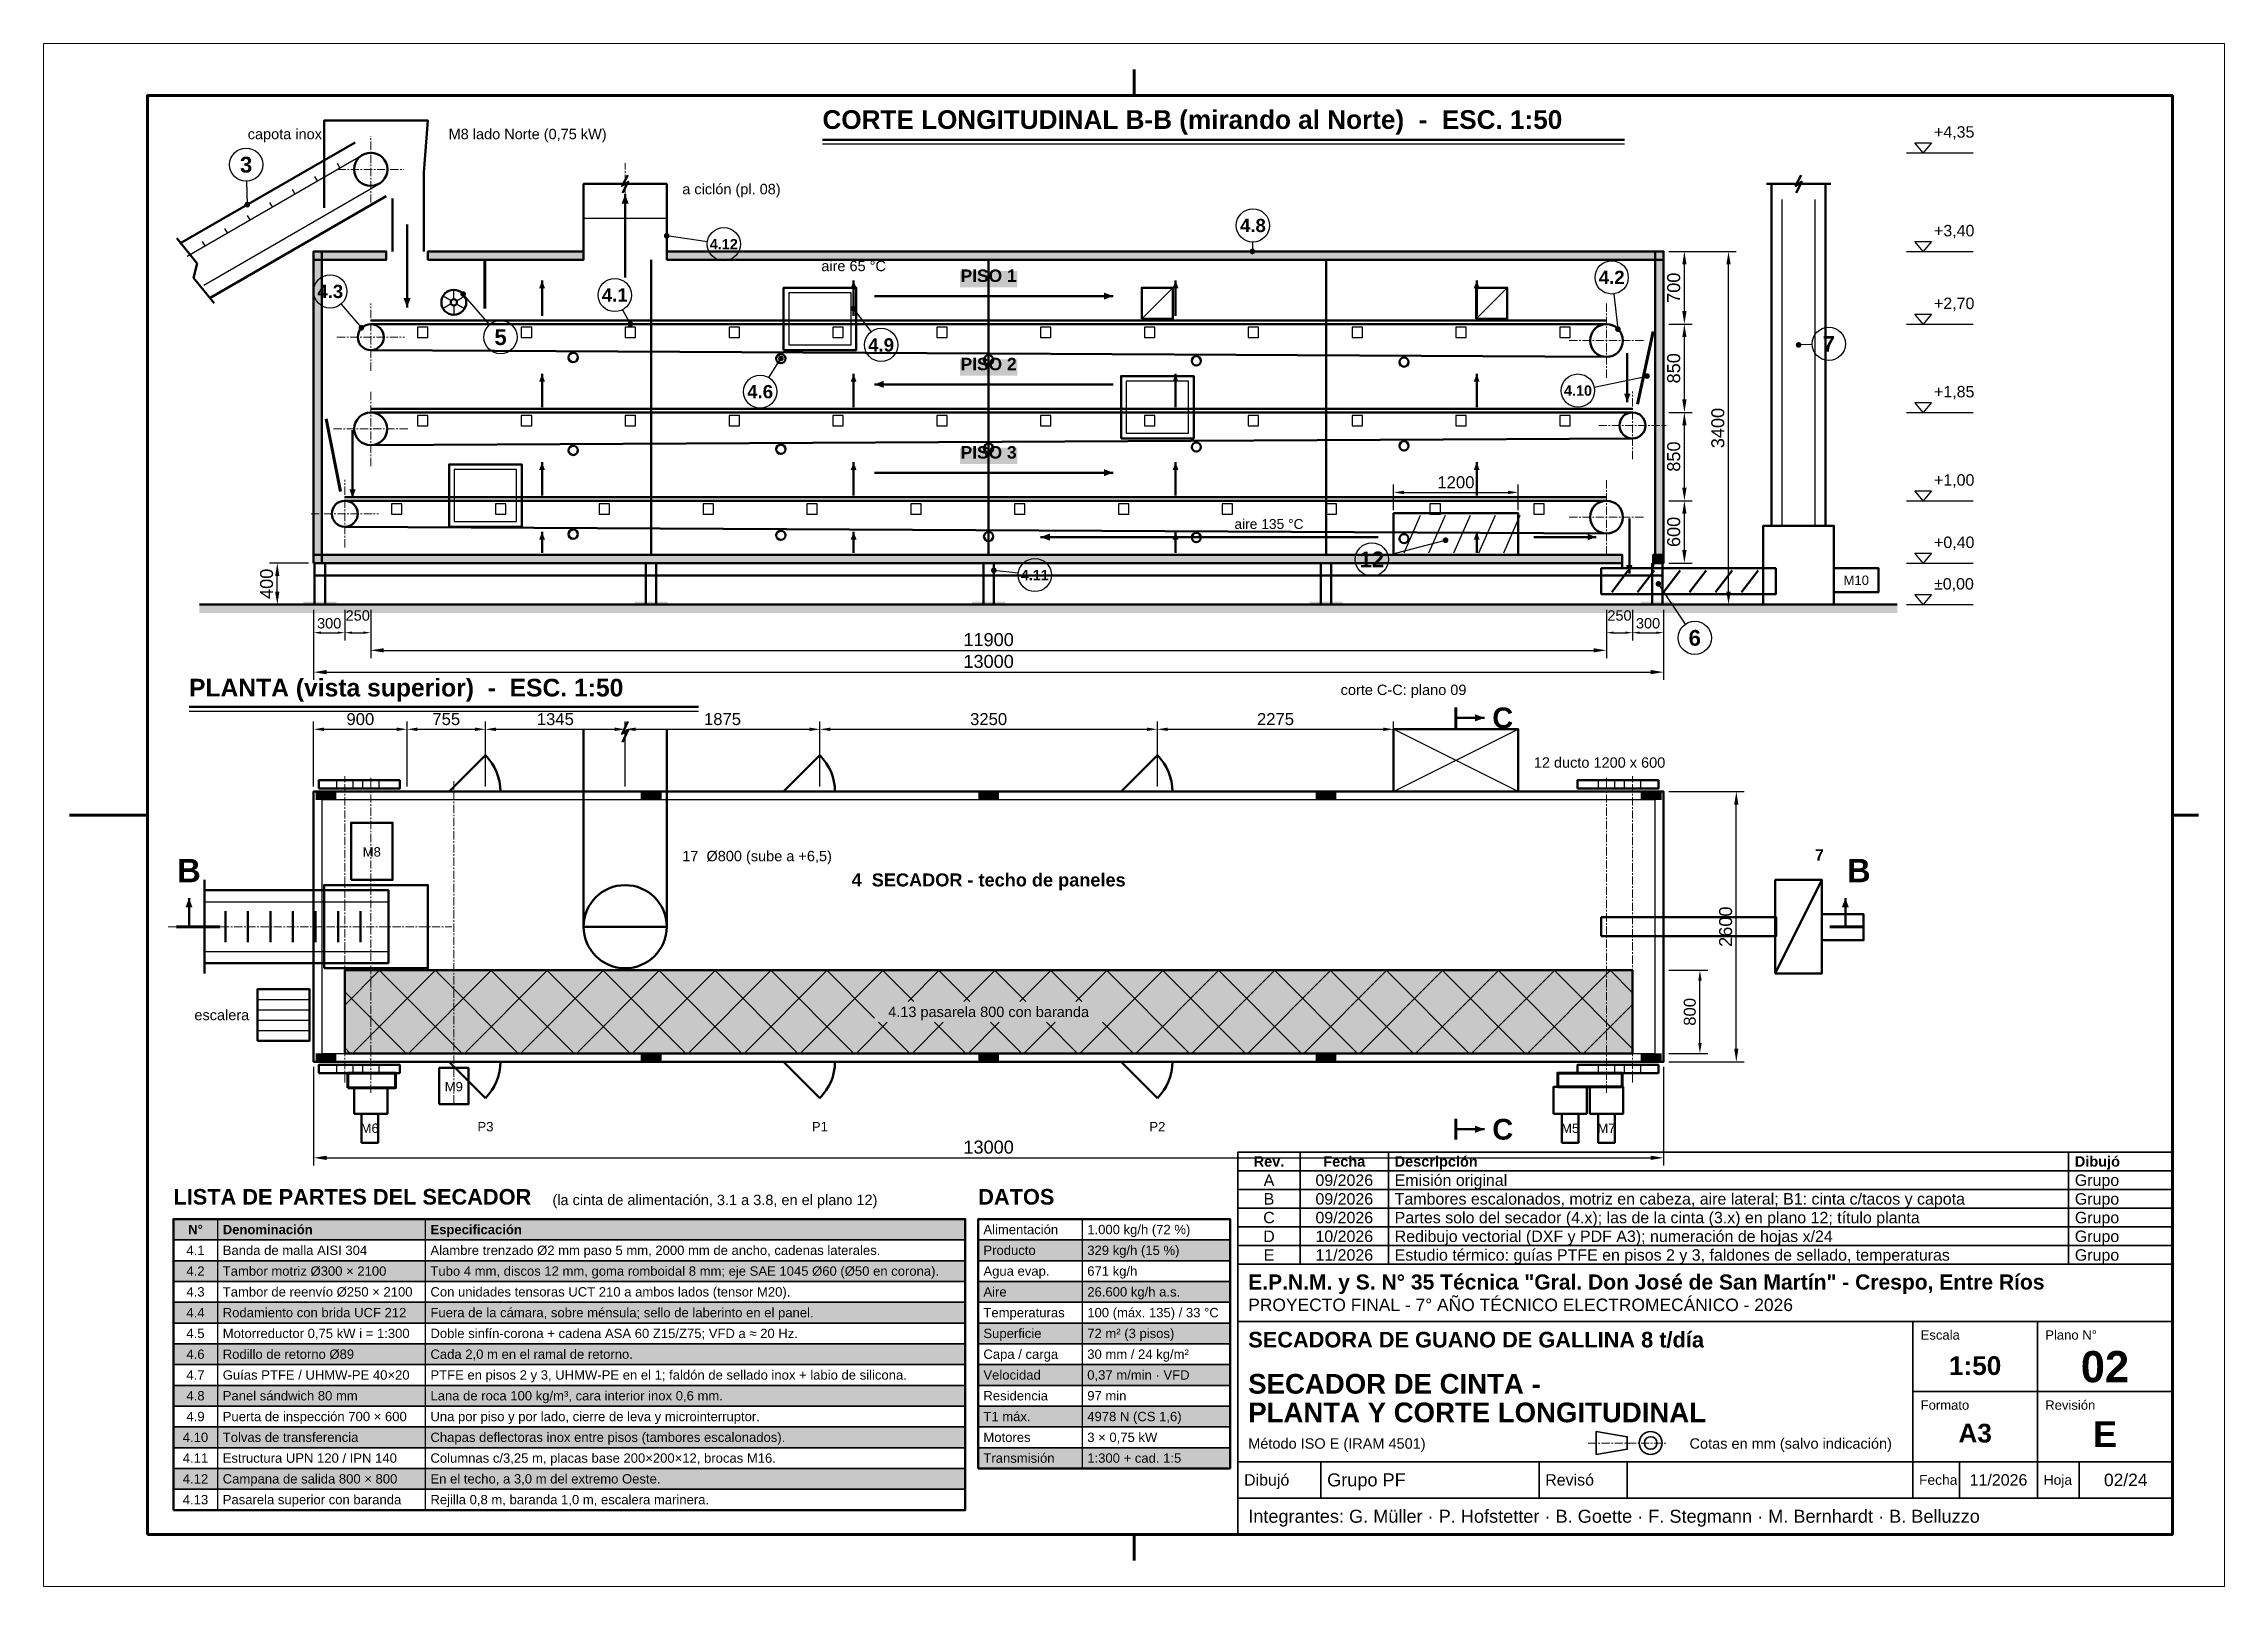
# Model space of a CAD drawing. Header units: millimetres. Extents: x 0 to 420, y 0 to 297.
import ezdxf
from ezdxf.enums import TextEntityAlignment as Align

# ---------------------------------------------------------------- set-up
doc = ezdxf.new("R2010")
doc.units = ezdxf.units.MM
doc.header["$LTSCALE"] = 0.5
doc.linetypes.add('CENTER', pattern=[5.08, 3.175, -0.635, 0.635, -0.635])
for name, color, linetype, lineweight in [('CONTORNO', 7, 'CONTINUOUS', 50), ('COTAS', 7, 'CONTINUOUS', 25), ('EJES', 1, 'CENTER', 18), ('FINO', 7, 'CONTINUOUS', 25), ('HOJA', 8, 'CONTINUOUS', 13), ('RAYADO', 8, 'CONTINUOUS', 18), ('RECUADRO', 7, 'CONTINUOUS', 70), ('RELLENO', 9, 'CONTINUOUS', 13), ('ROTULO', 7, 'CONTINUOUS', 35), ('TEXTO', 7, 'CONTINUOUS', 25)]:
    doc.layers.add(name, color=color, linetype=linetype, lineweight=lineweight)
doc.styles.add('NEGRITA', font='arialbd.ttf')
doc.styles.get("Standard").update_dxf_attribs({"font": 'arial.ttf'})
doc.dimstyles.new('IRAM', dxfattribs={"dimtxt": 2.5, "dimasz": 2.5, "dimexe": 1.5, "dimexo": 1, "dimgap": 0.8, "dimtad": 1, "dimdec": 1, "dimtxsty": 'Standard', "dimcen": 2.5, "dimazin": 3, "dimtfac": 1, "dimtmove": 0, "dimatfit": 3})

msp = doc.modelspace()

# ---------------------------------------------------------------- hatches: boundary and pattern name
at = {"layer": 'CONTORNO', "true_color": 0x2e8b57}
for points in [[(112, 268), (111.316, 266.2), (112.684, 266.2)], [(96, 251.4), (95.43, 249.9), (96.57, 249.9)], [(156, 251.4), (155.43, 249.9), (156.57, 249.9)], [(218, 251.4), (217.43, 249.9), (218.57, 249.9)], [(276, 251.4), (275.43, 249.9), (276.57, 249.9)]]:
    msp.add_hatch(color=7, dxfattribs=at).paths.add_polyline_path(points)
at = {"layer": 'CONTORNO', "true_color": 0x8b5a2b}
for points in [[(70, 246.2), (70.684, 248), (69.316, 248)], [(206, 248.4), (204.2, 249.084), (204.2, 247.716)], [(160, 231.4), (161.8, 230.716), (161.8, 232.084)], [(305, 228), (305.608, 229.6), (304.392, 229.6)], [(206, 214.4), (204.2, 215.084), (204.2, 213.716)], [(59.5, 209.6), (60.108, 211.2), (58.892, 211.2)], [(305.4, 195), (306.008, 196.6), (304.792, 196.6)]]:
    msp.add_hatch(color=7, dxfattribs=at).paths.add_polyline_path(points)
at = {"layer": 'CONTORNO', "true_color": 0xd62828}
for points in [[(96, 233.4), (95.43, 231.9), (96.57, 231.9)], [(156, 233.4), (155.43, 231.9), (156.57, 231.9)], [(218, 233.4), (217.43, 231.9), (218.57, 231.9)], [(276, 233.4), (275.43, 231.9), (276.57, 231.9)], [(96, 216.4), (95.43, 214.9), (96.57, 214.9)], [(156, 216.4), (155.43, 214.9), (156.57, 214.9)], [(218, 216.4), (217.43, 214.9), (218.57, 214.9)], [(276, 216.4), (275.43, 214.9), (276.57, 214.9)], [(96, 203), (95.43, 201.5), (96.57, 201.5)], [(156, 203), (155.43, 201.5), (156.57, 201.5)], [(192, 202), (193.8, 201.316), (193.8, 202.684)], [(218, 203), (217.43, 201.5), (218.57, 201.5)], [(276, 203), (275.43, 201.5), (276.57, 201.5)], [(299, 202), (297.4, 202.608), (297.4, 201.392)]]:
    msp.add_hatch(color=7, dxfattribs=at).paths.add_polyline_path(points)
at = {"layer": 'CONTORNO'}
for points in [[(277.5, 167.2), (275.7, 167.884), (275.7, 166.516)], [(28, 132.5), (27.316, 130.7), (28.684, 130.7)], [(347, 132.5), (346.316, 130.7), (347.684, 130.7)], [(277.5, 88), (275.7, 88.684), (275.7, 87.316)]]:
    msp.add_hatch(color=7, dxfattribs=at).paths.add_polyline_path(points)
at = {"layer": 'COTAS'}
h = msp.add_hatch(color=7, dxfattribs=at)
edge = h.paths.add_edge_path()
edge.add_arc((39.2154, 265.9962), 0.55, 0, 360)
h = msp.add_hatch(color=7, dxfattribs=at)
edge = h.paths.add_edge_path()
edge.add_arc((120, 260), 0.55, 0, 360)
h = msp.add_hatch(color=7, dxfattribs=at)
edge = h.paths.add_edge_path()
edge.add_arc((232.8, 257), 0.55, 0, 360)
h = msp.add_hatch(color=7, dxfattribs=at)
edge = h.paths.add_edge_path()
edge.add_arc((80.8, 248.8), 0.55, 0, 360)
h = msp.add_hatch(color=7, dxfattribs=at)
edge = h.paths.add_edge_path()
edge.add_arc((156, 246), 0.55, 0, 360)
h = msp.add_hatch(color=7, dxfattribs=at)
edge = h.paths.add_edge_path()
edge.add_arc((61.2, 242.3), 0.55, 0, 360)
h = msp.add_hatch(color=7, dxfattribs=at)
edge = h.paths.add_edge_path()
edge.add_arc((113, 243), 0.55, 0, 360)
h = msp.add_hatch(color=7, dxfattribs=at)
edge = h.paths.add_edge_path()
edge.add_arc((303.2, 242.04), 0.55, 0, 360)
h = msp.add_hatch(color=7, dxfattribs=at)
edge = h.paths.add_edge_path()
edge.add_arc((338, 239), 0.55, 0, 360)
h = msp.add_hatch(color=7, dxfattribs=at)
edge = h.paths.add_edge_path()
edge.add_arc((142, 236.4), 0.55, 0, 360)
h = msp.add_hatch(color=7, dxfattribs=at)
edge = h.paths.add_edge_path()
edge.add_arc((308.8, 233), 0.55, 0, 360)
h = msp.add_hatch(color=7, dxfattribs=at)
edge = h.paths.add_edge_path()
edge.add_arc((270, 201.4), 0.55, 0, 360)
h = msp.add_hatch(color=7, dxfattribs=at)
edge = h.paths.add_edge_path()
edge.add_arc((183, 195.6), 0.55, 0, 360)
h = msp.add_hatch(color=7, dxfattribs=at)
edge = h.paths.add_edge_path()
edge.add_arc((311, 193), 0.55, 0, 360)
at = {"layer": 'FINO'}
h = msp.add_hatch(dxfattribs=at)
h.set_pattern_fill('ANSI37', scale=2.4)
h.paths.add_polyline_path([(58, 102.6), (306, 102.6), (306, 118.6), (58, 118.6)])
h.paths.add_polyline_path([(160, 108.6), (204, 108.6), (204, 112.6), (160, 112.6)], flags=16)
at = {"layer": 'RAYADO'}
h = msp.add_hatch(dxfattribs=at)
h.set_pattern_fill('EARTH', scale=0.35)
h.paths.add_polyline_path([(30, 187.4), (357, 187.4), (357, 189), (30, 189)])
at = {"layer": 'RELLENO', "true_color": 0x969696}
for points in [[(52, 197), (53.6, 197), (53.6, 257), (52, 257)], [(52, 255.4), (66, 255.4), (66, 257), (52, 257)], [(74, 255.4), (104, 255.4), (104, 257), (74, 257)], [(120, 255.4), (312, 255.4), (312, 257), (120, 257)], [(310.4, 197), (312, 197), (312, 257), (310.4, 257)], [(52, 197), (304, 197), (304, 198.6), (52, 198.6)], [(310, 197), (312, 197), (312, 198.6), (310, 198.6)]]:
    msp.add_hatch(color=7, dxfattribs=at).paths.add_polyline_path(points)
at = {"layer": 'RELLENO', "true_color": 0xffffff}
for points in [[(176.5, 250.1), (187.5, 250.1), (187.5, 253.2), (176.5, 253.2)], [(176.5, 233.1), (187.5, 233.1), (187.5, 236.2), (176.5, 236.2)], [(176.5, 216.1), (187.5, 216.1), (187.5, 219.2), (176.5, 219.2)]]:
    msp.add_hatch(color=7, dxfattribs=at).paths.add_polyline_path(points)
at = {"layer": 'RELLENO', "true_color": 0x3c3c3c}
for points in [[(50, 189), (56.4, 189), (56.4, 189.6), (50, 189.6)], [(113.8, 189), (120.2, 189), (120.2, 189.6), (113.8, 189.6)], [(178.8, 189), (185.2, 189), (185.2, 189.6), (178.8, 189.6)], [(243.8, 189), (250.2, 189), (250.2, 189.6), (243.8, 189.6)], [(307.6, 189), (314, 189), (314, 189.6), (307.6, 189.6)], [(52.4, 151.4), (56.4, 151.4), (56.4, 153), (52.4, 153)], [(115, 151.4), (119, 151.4), (119, 153), (115, 153)], [(180, 151.4), (184, 151.4), (184, 153), (180, 153)], [(245, 151.4), (249, 151.4), (249, 153), (245, 153)], [(307.6, 151.4), (311.6, 151.4), (311.6, 153), (307.6, 153)], [(52.4, 101), (56.4, 101), (56.4, 102.6), (52.4, 102.6)], [(115, 101), (119, 101), (119, 102.6), (115, 102.6)], [(180, 101), (184, 101), (184, 102.6), (180, 102.6)], [(245, 101), (249, 101), (249, 102.6), (245, 102.6)], [(307.6, 101), (311.6, 101), (311.6, 102.6), (307.6, 102.6)]]:
    msp.add_hatch(color=7, dxfattribs=at).paths.add_polyline_path(points)
at = {"layer": 'RELLENO', "true_color": 0xe8e8e8}
msp.add_hatch(color=7, dxfattribs=at).paths.add_polyline_path([(58, 102.6), (306, 102.6), (306, 118.6), (58, 118.6)])
at = {"layer": 'RELLENO', "true_color": 0xe2e8ee}
msp.add_hatch(color=7, dxfattribs=at).paths.add_polyline_path([(25, 66.7), (177.5, 66.7), (177.5, 70.7), (25, 70.7)])
at = {"layer": 'RELLENO', "true_color": 0xf3f5f7}
for points in [[(180, 62.7), (228.5, 62.7), (228.5, 66.7), (180, 66.7)], [(25, 58.7), (177.5, 58.7), (177.5, 62.7), (25, 62.7)], [(25, 50.7), (177.5, 50.7), (177.5, 54.7), (25, 54.7)], [(180, 54.7), (228.5, 54.7), (228.5, 58.7), (180, 58.7)], [(180, 46.7), (228.5, 46.7), (228.5, 50.7), (180, 50.7)], [(25, 42.7), (177.5, 42.7), (177.5, 46.7), (25, 46.7)], [(180, 38.7), (228.5, 38.7), (228.5, 42.7), (180, 42.7)], [(25, 34.7), (177.5, 34.7), (177.5, 38.7), (25, 38.7)], [(180, 30.7), (228.5, 30.7), (228.5, 34.7), (180, 34.7)], [(25, 26.7), (177.5, 26.7), (177.5, 30.7), (25, 30.7)], [(180, 22.7), (228.5, 22.7), (228.5, 26.7), (180, 26.7)], [(25, 18.7), (177.5, 18.7), (177.5, 22.7), (25, 22.7)]]:
    msp.add_hatch(color=7, dxfattribs=at).paths.add_polyline_path(points)

# ---------------------------------------------------------------- linework, layer by layer
at = {"layer": 'CONTORNO'}
for p, q in [((26.225, 258.4962), (60, 277.9962)), ((150, 278.5), (304.44, 278.5)), ((73.2, 272.2), (73.2, 257)), ((331.8, 270), (344.2, 270)), ((32.225, 248.1038), (66, 267.6038)), ((67.2, 267.2), (67.2, 257)), ((117, 198.6), (117, 255.4)), ((182, 198.6), (182, 255.4)), ((247, 198.6), (247, 255.4)), ((63, 243), (301, 243)), ((63, 238), (301, 236.68)), ((63, 226), (306, 226)), ((63, 219.68), (306, 221)), ((58, 209), (301, 209)), ((58, 204), (301, 202.68)), ((52, 194.6), (312, 194.6)), ((52.2, 189), (52.2, 197)), ((54.2, 189), (54.2, 197)), ((116, 189), (116, 197)), ((118, 189), (118, 197)), ((181, 189), (181, 197)), ((183, 189), (183, 197)), ((246, 189), (246, 197)), ((248, 189), (248, 197)), ((302, 191.4), (305.2, 195.6)), ((304, 197), (304, 196)), ((307, 191.4), (310.2, 195.6)), ((309.8, 189), (309.8, 197)), ((310, 197), (310, 196)), ((311.8, 189), (311.8, 197)), ((312, 191.4), (315.2, 195.6)), ((317, 191.4), (320.2, 195.6)), ((322, 191.4), (325.2, 195.6)), ((327, 191.4), (330.2, 195.6)), ((30, 189), (357, 189)), ((28, 169.3), (126.124, 169.3)), ((272, 167.2), (277.5, 167.2)), ((78.1, 153), (85.1003, 160.0003)), ((142.5, 153), (149.5003, 160.0003)), ((207.5, 153), (214.5003, 160.0003)), ((31, 118), (31, 136)), ((333.5, 118), (342.5, 136)), ((28, 127), (28, 132.5)), ((347, 127), (347, 132.5)), ((35, 124), (35, 130)), ((39.34, 124), (39.34, 130)), ((43.68, 124), (43.68, 130)), ((48.02, 124), (48.02, 130)), ((52.36, 124), (52.36, 130)), ((56.7, 124), (56.7, 130)), ((61.04, 124), (61.04, 130)), ((78.1, 101), (85.1003, 93.9997)), ((142.5, 101), (149.5003, 93.9997)), ((207.5, 101), (214.5003, 93.9997)), ((272, 88), (277.5, 88))]:
    msp.add_line(p, q, dxfattribs=at)
at = {"layer": 'CONTORNO', "true_color": 0x2e8b57}
for p, q in [((112, 252), (112, 268)), ((96, 244.6), (96, 251.4)), ((156, 244.6), (156, 251.4)), ((218, 244.6), (218, 251.4)), ((276, 244.6), (276, 251.4)), ((104, 127), (104, 165)), ((120, 127), (120, 165)), ((104, 127), (120, 127))]:
    msp.add_line(p, q, dxfattribs=at)
at = {"layer": 'CONTORNO', "true_color": 0x8b5a2b}
for p, q in [((70, 262.2), (70, 246.2)), ((160, 248.4), (206, 248.4)), ((63, 243.7), (301, 243.7)), ((305, 237.4), (305, 228)), ((206, 231.4), (160, 231.4)), ((63, 226.7), (306, 226.7)), ((59.5, 222.6), (59.5, 209.6)), ((160, 214.4), (206, 214.4)), ((58, 209.7), (301, 209.7)), ((305.4, 205.6), (305.4, 195))]:
    msp.add_line(p, q, dxfattribs=at)
at = {"layer": 'CONTORNO', "lineweight": 70}
for p, q in [((85, 255.4), (85, 246)), ((272, 165.2), (272, 169.2)), ((25.6, 127), (34, 127)), ((344, 127), (350.5, 127)), ((272, 90), (272, 86))]:
    msp.add_line(p, q, dxfattribs=at)
at = {"layer": 'CONTORNO', "lineweight": 100}
for p, q in [((310, 241.6), (307, 227.6)), ((54.4, 224.8), (57.2, 210.8))]:
    msp.add_line(p, q, dxfattribs=at)
at = {"layer": 'CONTORNO', "true_color": 0xd62828}
for p, q in [((96, 227), (96, 233.4)), ((156, 227), (156, 233.4)), ((218, 227), (218, 233.4)), ((276, 227), (276, 233.4)), ((96, 210), (96, 216.4)), ((156, 210), (156, 216.4)), ((218, 210), (218, 216.4)), ((276, 210), (276, 216.4)), ((96, 199), (96, 203)), ((156, 199), (156, 203)), ((257, 202), (192, 202)), ((218, 199), (218, 203)), ((276, 199), (276, 203)), ((287, 202), (299, 202))]:
    msp.add_line(p, q, dxfattribs=at)
at = {"layer": 'CONTORNO'}
for points in [[(54, 265.4), (54, 282.2), (74, 282.2), (73.2, 272.2)], [(104, 257), (104, 270), (120, 270), (120, 257)], [(111.5, 268.3), (112.6, 270.4), (111.4, 269.6), (112.5, 271.7)], [(332.8, 204.2), (332.8, 270), (343.2, 270), (343.2, 204.2)], [(337.5, 268.3), (338.6, 270.4), (337.4, 269.6), (338.5, 271.7)], [(32.825, 247.0646), (28.859, 251.934), (29.591, 254.666), (25.625, 259.5354)], [(111.5, 162.5), (112.6, 164.9), (111.4, 164.1), (112.5, 166.5)]]:
    msp.add_lwpolyline(points, dxfattribs=at)
for points in [[(52, 197), (53.6, 197), (53.6, 257), (52, 257)], [(52, 255.4), (66, 255.4), (66, 257), (52, 257)], [(74, 255.4), (104, 255.4), (104, 257), (74, 257)], [(120, 255.4), (312, 255.4), (312, 257), (120, 257)], [(310.4, 197), (312, 197), (312, 257), (310.4, 257)], [(142.5, 238), (156.5, 238), (156.5, 250), (142.5, 250)], [(211.5, 244), (217.5, 244), (217.5, 250), (211.5, 250)], [(275.9, 244), (281.9, 244), (281.9, 250), (275.9, 250)], [(207.5, 221), (221.5, 221), (221.5, 233), (207.5, 233)], [(78.1, 204), (92.1, 204), (92.1, 216), (78.1, 216)], [(331.2, 189), (344.8, 189), (344.8, 204.2), (331.2, 204.2)], [(52, 197), (304, 197), (304, 198.6), (52, 198.6)], [(310, 197), (312, 197), (312, 198.6), (310, 198.6)], [(300, 191), (333.6, 191), (333.6, 196), (300, 196)], [(344.8, 191.4), (353.4, 191.4), (353.4, 196), (344.8, 196)], [(52, 101), (312, 101), (312, 153), (52, 153)], [(53, 153.6), (68.6, 153.6), (68.6, 155.2), (53, 155.2)], [(295.4, 153.6), (311, 153.6), (311, 155.2), (295.4, 155.2)], [(59.2, 136), (67.2, 136), (67.2, 147), (59.2, 147)], [(54, 119), (74, 119), (74, 135), (54, 135)], [(333.5, 118), (342.5, 118), (342.5, 136), (333.5, 136)], [(31, 120), (66.4, 120), (66.4, 134), (31, 134)], [(300, 125.2), (333.7, 125.2), (333.7, 128.8), (300, 128.8)], [(342.5, 124.4), (350.5, 124.4), (350.5, 129.4), (342.5, 129.4)], [(58, 102.6), (306, 102.6), (306, 118.6), (58, 118.6)], [(41.2, 105), (51.2, 105), (51.2, 115), (41.2, 115)], [(53, 98.8), (68.6, 98.8), (68.6, 100.4), (53, 100.4)], [(76.2, 92.8), (81.8, 92.8), (81.8, 99.8), (76.2, 99.8)], [(295.4, 98.8), (311, 98.8), (311, 100.4), (295.4, 100.4)], [(59.8, 91), (66.2, 91), (66.2, 96), (59.8, 96)], [(290.8, 91), (297.2, 91), (297.2, 96.2), (290.8, 96.2)], [(297.8, 91), (304.2, 91), (304.2, 96.2), (297.8, 96.2)], [(61.2, 85.4), (64.4, 85.4), (64.4, 91), (61.2, 91)], [(292.4, 85.4), (295.6, 85.4), (295.6, 91), (292.4, 91)], [(299.4, 85.4), (302.6, 85.4), (302.6, 91), (299.4, 91)], [(25, 14.7), (177.5, 14.7), (177.5, 70.7), (25, 70.7)], [(180, 22.7), (228.5, 22.7), (228.5, 70.7), (180, 70.7)]]:
    msp.add_lwpolyline(points, close=True, dxfattribs=at)
at = {"layer": 'CONTORNO', "true_color": 0xd62828}
for points in [[(260, 198.6), (284, 198.6), (284, 206.6), (260, 206.6)], [(260, 153), (284, 153), (284, 165), (260, 165)]]:
    msp.add_lwpolyline(points, close=True, dxfattribs=at)
at = {"layer": 'CONTORNO', "lineweight": 70}
for points in [[(58.6, 96), (67.8, 96), (67.8, 98.8), (58.6, 98.8)], [(291.6, 96.2), (304, 96.2), (304, 98.8), (291.6, 98.8)]]:
    msp.add_lwpolyline(points, close=True, dxfattribs=at)
at = {"layer": 'CONTORNO'}
for centre, radius in [((63, 272.8), 3.2), ((79, 247.2), 2.4), ((79, 247.2), 0.6), ((63, 240.5), 2.5), ((301, 239.84), 3.16), ((102, 236.5837), 0.89), ((142, 236.3618), 0.89), ((182, 236.14), 0.89), ((222, 235.9182), 0.89), ((262, 235.6963), 0.89), ((63, 222.84), 3.16), ((306, 223.5), 2.5), ((102, 218.6919), 0.89), ((142, 218.9091), 0.89), ((182, 219.1264), 0.89), ((222, 219.3437), 0.89), ((262, 219.561), 0.89), ((58, 206.5), 2.5), ((301, 205.84), 3.16), ((102, 202.561), 0.89), ((142, 202.3437), 0.89), ((182, 202.1264), 0.89), ((222, 201.9091), 0.89), ((262, 201.6919), 0.89), ((112, 127), 8)]:
    msp.add_circle(centre, radius, dxfattribs=at)
for centre, start, end in [((78.1, 153), 0, 45), ((142.5, 153), 0, 45), ((207.5, 153), 0, 45), ((78.1, 101), -45, 0), ((142.5, 101), -45, 0), ((207.5, 101), -45, 0)]:
    msp.add_arc(centre, 9.9, start, end, dxfattribs=at)
at = {"layer": 'COTAS'}
for p, q in [((358.8, 276), (371.6, 276)), ((39.0894, 270.5012), (39.2154, 265.9962)), ((127.8333, 258.8606), (120, 260)), ((232.836, 258.8006), (232.8, 257)), ((358.8, 257), (371.6, 257)), ((85.9031, 242.9172), (80.8, 248.8)), ((302.3828, 248.823), (303.2, 242.04)), ((57.2825, 246.8704), (61.2, 242.3)), ((111.5111, 245.7793), (113, 243)), ((159.3684, 241.5512), (156, 246)), ((358.8, 243), (371.6, 243)), ((139.696, 232.7136), (142, 236.4)), ((340.6019, 239.0897), (338, 239)), ((298.6314, 230.8592), (308.8, 233)), ((358.8, 226), (371.6, 226)), ((260, 207.2), (260, 211.8)), ((284, 207.2), (284, 211.8)), ((358.8, 209), (371.6, 209)), ((258.8966, 198.5069), (270, 201.4)), ((187.7206, 195.0622), (183, 195.6)), ((358.8, 197), (371.6, 197)), ((316.2132, 185.2547), (311, 193)), ((358.8, 189), (371.6, 189))]:
    msp.add_line(p, q, dxfattribs=at)
for points in [[(360.4, 277.92), (363.6, 277.92), (362, 276)], [(360.4, 258.92), (363.6, 258.92), (362, 257)], [(360.4, 244.92), (363.6, 244.92), (362, 243)], [(360.4, 227.92), (363.6, 227.92), (362, 226)], [(360.4, 210.92), (363.6, 210.92), (362, 209)], [(360.4, 198.92), (363.6, 198.92), (362, 197)], [(360.4, 190.92), (363.6, 190.92), (362, 189)]]:
    msp.add_lwpolyline(points, close=True, dxfattribs=at)
for centre in [(39, 273.7), (232.9, 262), (131, 258.4), (55.2, 249.3), (302, 252), (110, 248.6), (88, 240.5), (161.3, 239), (343.8, 239.2), (138, 230), (295.5, 230.2), (190.9, 194.7), (255.8, 197.7), (318, 182.6)]:
    msp.add_circle(centre, 3.2, dxfattribs=at)
at = {"layer": 'EJES'}
for p, q in [((63, 266.4), (63, 279.2)), ((112, 255), (112, 274)), ((56.6, 272.8), (69.4, 272.8)), ((63, 234), (63, 247)), ((301, 232.68), (301, 247)), ((56.5, 240.5), (69.5, 240.5)), ((293.84, 239.84), (308.16, 239.84)), ((63, 215.68), (63, 230)), ((306, 217), (306, 230)), ((55.84, 222.84), (70.16, 222.84)), ((299.5, 223.5), (312.5, 223.5)), ((58, 200), (58, 213)), ((301, 198.68), (301, 213)), ((51.5, 206.5), (64.5, 206.5)), ((293.84, 205.84), (308.16, 205.84)), ((58, 97), (58, 156)), ((63, 95), (63, 156)), ((301, 95), (301, 156)), ((306, 97), (306, 156)), ((79, 93), (79, 155)), ((24, 127), (78.6, 127)), ((297.5, 27.6), (312.5, 27.6))]:
    msp.add_line(p, q, dxfattribs=at)
at = {"layer": 'FINO'}
for p, q in [((150, 277.7), (304.44, 277.7)), ((27.625, 256.0713), (61.4, 275.5713)), ((57.0699, 273.0713), (56.5699, 273.9373)), ((30.825, 250.5287), (64.6, 270.0287)), ((48.4096, 268.0713), (47.9096, 268.9373)), ((52.7397, 270.5713), (52.2397, 271.4373)), ((44.0795, 265.5713), (43.5795, 266.4373)), ((334.8, 204.2), (334.8, 267)), ((341.2, 204.2), (341.2, 267)), ((35.4192, 260.5713), (34.9192, 261.4373)), ((39.7494, 263.0713), (39.2494, 263.9373)), ((104, 263.4), (120, 263.4)), ((31.0891, 258.0713), (30.5891, 258.9373)), ((78.4804, 247.5), (76.9215, 248.4)), ((79, 247.8), (79, 249.6)), ((79.5196, 247.5), (81.0785, 248.4)), ((211.5, 244), (217.5, 250)), ((275.9, 244), (281.9, 250)), ((78.4804, 246.9), (76.9215, 246)), ((79, 246.6), (79, 244.8)), ((79.5196, 246.9), (81.0785, 246)), ((28, 168.5), (126.124, 168.5)), ((31, 131.8), (66.4, 131.8)), ((31, 122.2), (66.4, 122.2)), ((41.2, 113), (51.2, 113)), ((41.2, 111), (51.2, 111)), ((41.2, 109), (51.2, 109)), ((41.2, 107), (51.2, 107)), ((33.5, 70.7), (33.5, 14.7)), ((73.5, 70.7), (73.5, 14.7)), ((200, 70.7), (200, 22.7))]:
    msp.add_line(p, q, dxfattribs=at)
at = {"layer": 'FINO', "true_color": 0xd62828}
for p, q in [((262, 199), (265.2, 206.2)), ((266.8, 199), (270, 206.2)), ((271.6, 199), (274.8, 206.2)), ((276.4, 199), (279.6, 206.2)), ((281.2, 199), (284.4, 206.2)), ((260, 153), (284, 165)), ((284, 153), (260, 165))]:
    msp.add_line(p, q, dxfattribs=at)
at = {"layer": 'FINO'}
for points in [[(143.5, 239), (155.5, 239), (155.5, 249), (143.5, 249)], [(72, 240.4), (74, 240.4), (74, 242.4), (72, 242.4)], [(92, 240.4), (94, 240.4), (94, 242.4), (92, 242.4)], [(112, 240.4), (114, 240.4), (114, 242.4), (112, 242.4)], [(132, 240.4), (134, 240.4), (134, 242.4), (132, 242.4)], [(152, 240.4), (154, 240.4), (154, 242.4), (152, 242.4)], [(172, 240.4), (174, 240.4), (174, 242.4), (172, 242.4)], [(192, 240.4), (194, 240.4), (194, 242.4), (192, 242.4)], [(212, 240.4), (214, 240.4), (214, 242.4), (212, 242.4)], [(232, 240.4), (234, 240.4), (234, 242.4), (232, 242.4)], [(252, 240.4), (254, 240.4), (254, 242.4), (252, 242.4)], [(272, 240.4), (274, 240.4), (274, 242.4), (272, 242.4)], [(292, 240.4), (294, 240.4), (294, 242.4), (292, 242.4)], [(208.5, 222), (220.5, 222), (220.5, 232), (208.5, 232)], [(72, 223.4), (74, 223.4), (74, 225.4), (72, 225.4)], [(92, 223.4), (94, 223.4), (94, 225.4), (92, 225.4)], [(112, 223.4), (114, 223.4), (114, 225.4), (112, 225.4)], [(132, 223.4), (134, 223.4), (134, 225.4), (132, 225.4)], [(152, 223.4), (154, 223.4), (154, 225.4), (152, 225.4)], [(172, 223.4), (174, 223.4), (174, 225.4), (172, 225.4)], [(192, 223.4), (194, 223.4), (194, 225.4), (192, 225.4)], [(212, 223.4), (214, 223.4), (214, 225.4), (212, 225.4)], [(232, 223.4), (234, 223.4), (234, 225.4), (232, 225.4)], [(252, 223.4), (254, 223.4), (254, 225.4), (252, 225.4)], [(272, 223.4), (274, 223.4), (274, 225.4), (272, 225.4)], [(292, 223.4), (294, 223.4), (294, 225.4), (292, 225.4)], [(79.1, 205), (91.1, 205), (91.1, 215), (79.1, 215)], [(67, 206.4), (69, 206.4), (69, 208.4), (67, 208.4)], [(87, 206.4), (89, 206.4), (89, 208.4), (87, 208.4)], [(107, 206.4), (109, 206.4), (109, 208.4), (107, 208.4)], [(127, 206.4), (129, 206.4), (129, 208.4), (127, 208.4)], [(147, 206.4), (149, 206.4), (149, 208.4), (147, 208.4)], [(167, 206.4), (169, 206.4), (169, 208.4), (167, 208.4)], [(187, 206.4), (189, 206.4), (189, 208.4), (187, 208.4)], [(207, 206.4), (209, 206.4), (209, 208.4), (207, 208.4)], [(227, 206.4), (229, 206.4), (229, 208.4), (227, 208.4)], [(247, 206.4), (249, 206.4), (249, 208.4), (247, 208.4)], [(267, 206.4), (269, 206.4), (269, 208.4), (267, 208.4)], [(287, 206.4), (289, 206.4), (289, 208.4), (287, 208.4)], [(53.6, 102.6), (310.4, 102.6), (310.4, 151.4), (53.6, 151.4)], [(56.4, 153.6), (59.6, 153.6), (59.6, 155.2), (56.4, 155.2)], [(61.4, 153.6), (64.6, 153.6), (64.6, 155.2), (61.4, 155.2)], [(299.4, 153.6), (302.6, 153.6), (302.6, 155.2), (299.4, 155.2)], [(304.4, 153.6), (307.6, 153.6), (307.6, 155.2), (304.4, 155.2)], [(56.4, 98.8), (59.6, 98.8), (59.6, 100.4), (56.4, 100.4)], [(61.4, 98.8), (64.6, 98.8), (64.6, 100.4), (61.4, 100.4)], [(299.4, 98.8), (302.6, 98.8), (302.6, 100.4), (299.4, 100.4)], [(304.4, 98.8), (307.6, 98.8), (307.6, 100.4), (304.4, 100.4)], [(25, 66.7), (177.5, 66.7), (177.5, 70.7), (25, 70.7)], [(180, 66.7), (228.5, 66.7), (228.5, 70.7), (180, 70.7)], [(25, 62.7), (177.5, 62.7), (177.5, 66.7), (25, 66.7)], [(180, 62.7), (228.5, 62.7), (228.5, 66.7), (180, 66.7)], [(25, 58.7), (177.5, 58.7), (177.5, 62.7), (25, 62.7)], [(180, 58.7), (228.5, 58.7), (228.5, 62.7), (180, 62.7)], [(25, 54.7), (177.5, 54.7), (177.5, 58.7), (25, 58.7)], [(25, 50.7), (177.5, 50.7), (177.5, 54.7), (25, 54.7)], [(180, 54.7), (228.5, 54.7), (228.5, 58.7), (180, 58.7)], [(180, 50.7), (228.5, 50.7), (228.5, 54.7), (180, 54.7)], [(25, 46.7), (177.5, 46.7), (177.5, 50.7), (25, 50.7)], [(180, 46.7), (228.5, 46.7), (228.5, 50.7), (180, 50.7)], [(25, 42.7), (177.5, 42.7), (177.5, 46.7), (25, 46.7)], [(180, 42.7), (228.5, 42.7), (228.5, 46.7), (180, 46.7)], [(25, 38.7), (177.5, 38.7), (177.5, 42.7), (25, 42.7)], [(180, 38.7), (228.5, 38.7), (228.5, 42.7), (180, 42.7)], [(25, 34.7), (177.5, 34.7), (177.5, 38.7), (25, 38.7)], [(180, 34.7), (228.5, 34.7), (228.5, 38.7), (180, 38.7)], [(25, 30.7), (177.5, 30.7), (177.5, 34.7), (25, 34.7)], [(180, 30.7), (228.5, 30.7), (228.5, 34.7), (180, 34.7)], [(25, 26.7), (177.5, 26.7), (177.5, 30.7), (25, 30.7)], [(180, 26.7), (228.5, 26.7), (228.5, 30.7), (180, 30.7)], [(25, 22.7), (177.5, 22.7), (177.5, 26.7), (25, 26.7)], [(180, 22.7), (228.5, 22.7), (228.5, 26.7), (180, 26.7)], [(25, 18.7), (177.5, 18.7), (177.5, 22.7), (25, 22.7)], [(25, 14.7), (177.5, 14.7), (177.5, 18.7), (25, 18.7)]]:
    msp.add_lwpolyline(points, close=True, dxfattribs=at)
at = {"layer": 'HOJA'}
msp.add_lwpolyline([(0, 0), (420, 0), (420, 297), (0, 297)], close=True, dxfattribs=at)
at = {"layer": 'RECUADRO'}
for p, q in [((210, 292), (210, 287)), ((5, 148.5), (20, 148.5)), ((415, 148.5), (410, 148.5)), ((210, 5), (210, 10))]:
    msp.add_line(p, q, dxfattribs=at)
msp.add_lwpolyline([(20, 10), (410, 10), (410, 287), (20, 287)], close=True, dxfattribs=at)
at = {"layer": 'ROTULO'}
for p, q in [((242, 80), (242, 83.6)), ((242, 76.4), (242, 80)), ((259, 80), (259, 83.6)), ((259, 76.4), (259, 80)), ((390, 80), (390, 83.6)), ((390, 76.4), (390, 80)), ((242, 72.8), (242, 76.4)), ((259, 72.8), (259, 76.4)), ((390, 72.8), (390, 76.4)), ((242, 69.2), (242, 72.8)), ((259, 69.2), (259, 72.8)), ((390, 69.2), (390, 72.8)), ((242, 65.6), (242, 69.2)), ((259, 65.6), (259, 69.2)), ((390, 65.6), (390, 69.2)), ((242, 62), (242, 65.6)), ((259, 62), (259, 65.6)), ((390, 62), (390, 65.6)), ((230, 62), (410, 62)), ((230, 10), (230, 62)), ((230, 51), (410, 51)), ((360, 24), (360, 51)), ((384, 24), (384, 51)), ((360, 37.5), (410, 37.5)), ((230, 24), (410, 24)), ((246, 17), (246, 24)), ((288, 17), (288, 24)), ((305, 17), (305, 24)), ((360, 17), (360, 24)), ((369, 17), (369, 24)), ((384, 17), (384, 24)), ((392, 17), (392, 24)), ((230, 17), (410, 17))]:
    msp.add_line(p, q, dxfattribs=at)
for points in [[(230, 80), (410, 80), (410, 83.6), (230, 83.6)], [(230, 76.4), (410, 76.4), (410, 80), (230, 80)], [(230, 72.8), (410, 72.8), (410, 76.4), (230, 76.4)], [(230, 69.2), (410, 69.2), (410, 72.8), (230, 72.8)], [(230, 65.6), (410, 65.6), (410, 69.2), (230, 69.2)], [(230, 62), (410, 62), (410, 65.6), (230, 65.6)], [(299, 25.4), (305, 26.4), (305, 28.8), (299, 29.8)]]:
    msp.add_lwpolyline(points, close=True, dxfattribs=at)
for radius in [2.2, 1.2]:
    msp.add_circle((309.5, 27.6), radius, dxfattribs=at)

# ---------------------------------------------------------------- texts
at = {"layer": 'COTAS', "style": 'NEGRITA'}
for s, height, p in [('3', 3.04, (39, 273.7)), ('4.8', 2.56, (232.9, 262)), ('4.12', 1.984, (131, 258.4)), ('4.2', 2.56, (302, 252)), ('4.3', 2.56, (55.2, 249.3)), ('4.1', 2.56, (110, 248.6)), ('5', 3.04, (88, 240.5)), ('4.9', 2.56, (161.3, 239)), ('7', 3.04, (343.8, 239.2)), ('4.6', 2.56, (138, 230)), ('4.10', 1.984, (295.5, 230.2)), ('12', 3.04, (255.8, 197.7)), ('4.11', 1.984, (190.9, 194.7)), ('6', 3.04, (318, 182.6))]:
    msp.add_text(s, height=height, dxfattribs=at).set_placement(p, align=Align.MIDDLE_CENTER)
at = {"layer": 'ROTULO', "style": 'NEGRITA'}
for s, height, p in [('Rev.', 2, (236, 81.8)), ('Fecha', 2, (250.5, 81.8)), ('1:50', 3.6, (372, 42.5)), ('02', 6, (397, 42.3)), ('A3', 3.6, (372, 29.5)), ('E', 5, (397, 29.3))]:
    msp.add_text(s, height=height, dxfattribs=at).set_placement(p, align=Align.MIDDLE_CENTER)
for s, height, p in [('Descripción', 2, (260.2, 81.8)), ('Dibujó', 2, (391.2, 81.8)), ('E.P.N.M. y S. N° 35 Técnica "Gral. Don José de San Martín" - Crespo, Entre Ríos', 2.9, (232, 58.6)), ('SECADORA DE GUANO DE GALLINA 8 t/día', 3, (232, 47.5)), ('SECADOR DE CINTA -', 3.8, (232, 39)), ('PLANTA Y CORTE LONGITUDINAL', 3.8, (232, 33.49))]:
    msp.add_text(s, height=height, dxfattribs=at).set_placement(p, align=Align.MIDDLE_LEFT)
at = {"layer": 'ROTULO'}
for s, height, p in [('A', 2.2, (236, 78.2)), ('B', 2.2, (236, 74.6)), ('09/2026', 2.2, (250.5, 78.2)), ('09/2026', 2.2, (250.5, 74.6)), ('C', 2.2, (236, 71)), ('09/2026', 2.2, (250.5, 71)), ('D', 2.2, (236, 67.4)), ('10/2026', 2.2, (250.5, 67.4)), ('E', 2.2, (236, 63.8)), ('11/2026', 2.2, (250.5, 63.8)), ('11/2026', 2.2, (376.5, 20.5)), ('02/24', 2.4, (401, 20.5))]:
    msp.add_text(s, height=height, dxfattribs=at).set_placement(p, align=Align.MIDDLE_CENTER)
for s, height, p in [('Tambores escalonados, motriz en cabeza, aire lateral; B1: cinta c/tacos y capota', 2.2, (260.2, 74.6)), ('Emisión original', 2.2, (260.2, 78.2)), ('Grupo', 2.2, (391.2, 78.2)), ('Grupo', 2.2, (391.2, 74.6)), ('Partes solo del secador (4.x); las de la cinta (3.x) en plano 12; título planta', 2.2, (260.2, 71)), ('Grupo', 2.2, (391.2, 71)), ('Redibujo vectorial (DXF y PDF A3); numeración de hojas x/24', 2.2, (260.2, 67.4)), ('Grupo', 2.2, (391.2, 67.4)), ('Estudio térmico: guías PTFE en pisos 2 y 3, faldones de sellado, temperaturas', 2.2, (260.2, 63.8)), ('Grupo', 2.2, (391.2, 63.8)), ('PROYECTO FINAL - 7° AÑO TÉCNICO ELECTROMECÁNICO - 2026', 2.4, (232, 54.2)), ('Método ISO E (IRAM 4501)', 2, (232, 27.5)), ('Cotas en mm (salvo indicación)', 2, (317, 27.5)), ('Dibujó', 2.2, (231.2, 20.5)), ('Grupo PF', 2.5, (247.2, 20.5)), ('Revisó', 2.2, (289.2, 20.5)), ('Fecha', 1.9, (361.2, 20.5)), ('Hoja', 1.9, (385.2, 20.5)), ('Integrantes: G. Müller · P. Hofstetter · B. Goette · F. Stegmann · M. Bernhardt · B. Belluzzo', 2.5, (232, 13.5))]:
    msp.add_text(s, height=height, dxfattribs=at).set_placement(p, align=Align.MIDDLE_LEFT)
for s, p in [('Escala', (361.5, 49.3)), ('Plano N°', (385.5, 49.3)), ('Formato', (361.5, 35.8)), ('Revisión', (385.5, 35.8))]:
    msp.add_text(s, height=1.8, dxfattribs=at).set_placement(p, align=Align.TOP_LEFT)
at = {"layer": 'TEXTO', "style": 'NEGRITA'}
for s, height, p in [('CORTE LONGITUDINAL B-B (mirando al Norte)  -  ESC. 1:50', 3.6, (150, 279.5)), ('PLANTA (vista superior)  -  ESC. 1:50', 3.4, (28, 170.3)), ('LISTA DE PARTES DEL SECADOR', 3, (25, 72.6)), ('DATOS', 3, (180, 72.6))]:
    msp.add_text(s, height=height, dxfattribs=at).set_placement(p, align=Align.BOTTOM_LEFT)
at = {"layer": 'TEXTO'}
for s, p in [('capota inox', (53.6, 279.6)), ('escalera', (39.6, 110))]:
    msp.add_text(s, height=2, dxfattribs=at).set_placement(p, align=Align.MIDDLE_RIGHT)
for s, height, p in [('M8 lado Norte (0,75 kW)', 2, (78, 279.6)), ('a ciclón (pl. 08)', 2, (123, 269)), ('corte C-C: plano 09', 2, (249.8, 172.6)), ('12 ducto 1200 x 600', 2, (287, 158.6)), ('17  Ø800 (sube a +6,5)', 2, (123, 140.6)), ('Alimentación', 1.8, (181, 68.7)), ('1.000 kg/h (72 %)', 1.8, (201, 68.7)), ('Banda de malla AISI 304', 1.8, (34.5, 64.7)), ('Alambre trenzado Ø2 mm paso 5 mm, 2000 mm de ancho, cadenas laterales.', 1.8, (74.5, 64.7)), ('Producto', 1.8, (181, 64.7)), ('329 kg/h (15 %)', 1.8, (201, 64.7)), ('Tambor motriz Ø300 × 2100', 1.8, (34.5, 60.7)), ('Tubo 4 mm, discos 12 mm, goma romboidal 8 mm; eje SAE 1045 Ø60 (Ø50 en corona).', 1.8, (74.5, 60.7)), ('Agua evap.', 1.8, (181, 60.7)), ('671 kg/h', 1.8, (201, 60.7)), ('Tambor de reenvío Ø250 × 2100', 1.8, (34.5, 56.7)), ('Con unidades tensoras UCT 210 a ambos lados (tensor M20).', 1.8, (74.5, 56.7)), ('Aire', 1.8, (181, 56.7)), ('26.600 kg/h a.s.', 1.8, (201, 56.7)), ('Rodamiento con brida UCF 212', 1.8, (34.5, 52.7)), ('Fuera de la cámara, sobre ménsula; sello de laberinto en el panel.', 1.8, (74.5, 52.7)), ('Temperaturas', 1.8, (181, 52.7)), ('100 (máx. 135) / 33 °C', 1.8, (201, 52.7)), ('Motorreductor 0,75 kW i = 1:300', 1.8, (34.5, 48.7)), ('Doble sinfín-corona + cadena ASA 60 Z15/Z75; VFD a ≈ 20 Hz.', 1.8, (74.5, 48.7)), ('Superficie', 1.8, (181, 48.7)), ('72 m² (3 pisos)', 1.8, (201, 48.7)), ('Rodillo de retorno Ø89', 1.8, (34.5, 44.7)), ('Cada 2,0 m en el ramal de retorno.', 1.8, (74.5, 44.7)), ('Capa / carga', 1.8, (181, 44.7)), ('30 mm / 24 kg/m²', 1.8, (201, 44.7)), ('Guías PTFE / UHMW-PE 40×20', 1.8, (34.5, 40.7)), ('PTFE en pisos 2 y 3, UHMW-PE en el 1; faldón de sellado inox + labio de silicona.', 1.8, (74.5, 40.7)), ('Velocidad', 1.8, (181, 40.7)), ('0,37 m/min · VFD', 1.8, (201, 40.7)), ('Panel sándwich 80 mm', 1.8, (34.5, 36.7)), ('Puerta de inspección 700 × 600', 1.8, (34.5, 32.7)), ('Una por piso y por lado, cierre de leva y microinterruptor.', 1.8, (74.5, 32.7)), ('Lana de roca 100 kg/m³, cara interior inox 0,6 mm.', 1.8, (74.5, 36.7)), ('T1 máx.', 1.8, (181, 32.7)), ('Residencia', 1.8, (181, 36.7)), ('4978 N (CS 1,6)', 1.8, (201, 32.7)), ('97 min', 1.8, (201, 36.7)), ('Tolvas de transferencia', 1.8, (34.5, 28.7)), ('Chapas deflectoras inox entre pisos (tambores escalonados).', 1.8, (74.5, 28.7)), ('Motores', 1.8, (181, 28.7)), ('3 × 0,75 kW', 1.8, (201, 28.7)), ('Estructura UPN 120 / IPN 140', 1.8, (34.5, 24.7)), ('Columnas c/3,25 m, placas base 200×200×12, brocas M16.', 1.8, (74.5, 24.7)), ('Transmisión', 1.8, (181, 24.7)), ('1:300 + cad. 1:5', 1.8, (201, 24.7)), ('Campana de salida 800 × 800', 1.8, (34.5, 20.7)), ('En el techo, a 3,0 m del extremo Oeste.', 1.8, (74.5, 20.7)), ('Pasarela superior con baranda', 1.8, (34.5, 16.7)), ('Rejilla 0,8 m, baranda 1,0 m, escalera marinera.', 1.8, (74.5, 16.7))]:
    msp.add_text(s, height=height, dxfattribs=at).set_placement(p, align=Align.MIDDLE_LEFT)
for s, height, p in [('+4,35', 2.2, (364.08, 278.24)), ('+3,40', 2.2, (364.08, 259.24)), ('+2,70', 2.2, (364.08, 245.24)), ('+1,85', 2.2, (364.08, 228.24)), ('+1,00', 2.2, (364.08, 211.24)), ('+0,40', 2.2, (364.08, 199.24)), ('±0,00', 2.2, (364.08, 191.24)), ('(la cinta de alimentación, 3.1 a 3.8, en el plano 12)', 2, (98, 72.8))]:
    msp.add_text(s, height=height, dxfattribs=at).set_placement(p, align=Align.BOTTOM_LEFT)
for s, height, p in [('aire 65 °C', 2, (156, 252.6)), ('aire 135 °C', 1.9, (236, 203))]:
    msp.add_text(s, height=height, dxfattribs=at).set_placement(p, align=Align.BOTTOM_CENTER)
at = {"layer": 'TEXTO', "style": 'NEGRITA'}
for s, height, p in [('PISO 1', 2.4, (182, 250.4)), ('PISO 2', 2.4, (182, 233.4)), ('PISO 3', 2.4, (182, 216.4)), ('B', 4.5, (28, 134.2)), ('B', 4.5, (349.6, 134.2))]:
    msp.add_text(s, height=height, dxfattribs=at).set_placement(p, align=Align.BOTTOM_CENTER)
at = {"layer": 'TEXTO'}
for s, height, p in [('M10', 1.8, (349.1, 193.7)), ('M8', 1.8, (63.2, 141.4)), ('4.13 pasarela 800 con baranda', 2, (182, 110.6)), ('M9', 1.8, (79, 96.2)), ('M6', 1.8, (62.8, 88.2)), ('P3', 1.8, (85.1, 88.5)), ('P1', 1.8, (149.5, 88.5)), ('P2', 1.8, (214.5, 88.5)), ('M5', 1.8, (294, 88.2)), ('M7', 1.8, (301, 88.2)), ('4.1', 1.8, (29.25, 64.7)), ('4.2', 1.8, (29.25, 60.7)), ('4.3', 1.8, (29.25, 56.7)), ('4.4', 1.8, (29.25, 52.7)), ('4.5', 1.8, (29.25, 48.7)), ('4.6', 1.8, (29.25, 44.7)), ('4.7', 1.8, (29.25, 40.7)), ('4.8', 1.8, (29.25, 36.7)), ('4.9', 1.8, (29.25, 32.7)), ('4.10', 1.8, (29.25, 28.7)), ('4.11', 1.8, (29.25, 24.7)), ('4.12', 1.8, (29.25, 20.7)), ('4.13', 1.8, (29.25, 16.7))]:
    msp.add_text(s, height=height, dxfattribs=at).set_placement(p, align=Align.MIDDLE_CENTER)
at = {"layer": 'TEXTO', "style": 'NEGRITA'}
for s, height, p in [('C', 4, (279, 167.2)), ('C', 4, (279, 88)), ('Denominación', 1.8, (34.5, 68.7)), ('Especificación', 1.8, (74.5, 68.7))]:
    msp.add_text(s, height=height, dxfattribs=at).set_placement(p, align=Align.MIDDLE_LEFT)
for s, height, p in [('7', 2.2, (342, 140.8)), ('4  SECADOR - techo de paneles', 2.5, (182, 136)), ('N°', 1.8, (29.25, 68.7))]:
    msp.add_text(s, height=height, dxfattribs=at).set_placement(p, align=Align.MIDDLE_CENTER)

# ---------------------------------------------------------------- dimensions: what is measured, and where the dimension line sits
at = {"layer": 'COTAS'}
for base, p1, p2 in [((316, 243), (312, 243), (312, 257)), ((324.5, 189), (312, 189), (312, 257)), ((316, 226), (312, 226), (312, 243)), ((316, 209), (312, 209), (312, 226)), ((316, 197), (312, 197), (312, 209)), ((45, 189), (52, 189), (52, 197)), ((326, 101), (312, 101), (312, 153))]:
    msp.add_linear_dim(base=base, p1=p1, p2=p2, angle=90, dimstyle='IRAM', override={"dimtxt": 2.5, "dimasz": 2.5, "dimlfac": 50}, dxfattribs=at).render()
for base, p1, p2, override in [((260, 210.6001), (260, 210.6), (284, 210.6), {"dimtxt": 2.3, "dimasz": 2, "dimlfac": 50}), ((52, 183.6), (52, 189), (58, 189), {"dimtxt": 2, "dimasz": 1.4, "dimlfac": 50}), ((52, 176), (52, 189), (312, 189), {"dimtxt": 2.5, "dimasz": 2.5, "dimlfac": 50}), ((58, 183.6), (58, 189), (63, 189), {"dimtxt": 2, "dimasz": 1.4, "dimlfac": 50}), ((63, 180.2), (63, 189), (301, 189), {"dimtxt": 2.5, "dimasz": 2.5, "dimlfac": 50}), ((301, 183.6), (301, 189), (306, 189), {"dimtxt": 2, "dimasz": 1.4, "dimlfac": 50}), ((306, 183.6), (306, 189), (312, 189), {"dimtxt": 2, "dimasz": 1.4, "dimlfac": 50}), ((52, 165), (52, 153), (70, 153), {"dimtxt": 2.3, "dimasz": 2, "dimlfac": 50}), ((70, 165), (70, 153), (85.1, 153), {"dimtxt": 2.3, "dimasz": 2, "dimlfac": 50}), ((85.1, 165), (85.1, 153), (112, 153), {"dimtxt": 2.3, "dimasz": 2, "dimlfac": 50}), ((112, 165), (112, 153), (149.5, 153), {"dimtxt": 2.3, "dimasz": 2, "dimlfac": 50}), ((149.5, 165), (149.5, 153), (214.5, 153), {"dimtxt": 2.3, "dimasz": 2, "dimlfac": 50}), ((214.5, 165), (214.5, 153), (260, 153), {"dimtxt": 2.3, "dimasz": 2, "dimlfac": 50}), ((52, 82.5), (52, 101), (312, 101), {"dimtxt": 2.5, "dimasz": 2.5, "dimlfac": 50})]:
    msp.add_linear_dim(base=base, p1=p1, p2=p2, dimstyle='IRAM', override=override, dxfattribs=at).render()
msp.add_linear_dim(base=(319, 102.6), p1=(312, 102.6), p2=(312, 118.6), angle=90, text='800', dimstyle='IRAM', override={"dimtxt": 2.3, "dimasz": 2, "dimlfac": 50}, dxfattribs=at).render()

doc.saveas('drawing.dxf')
